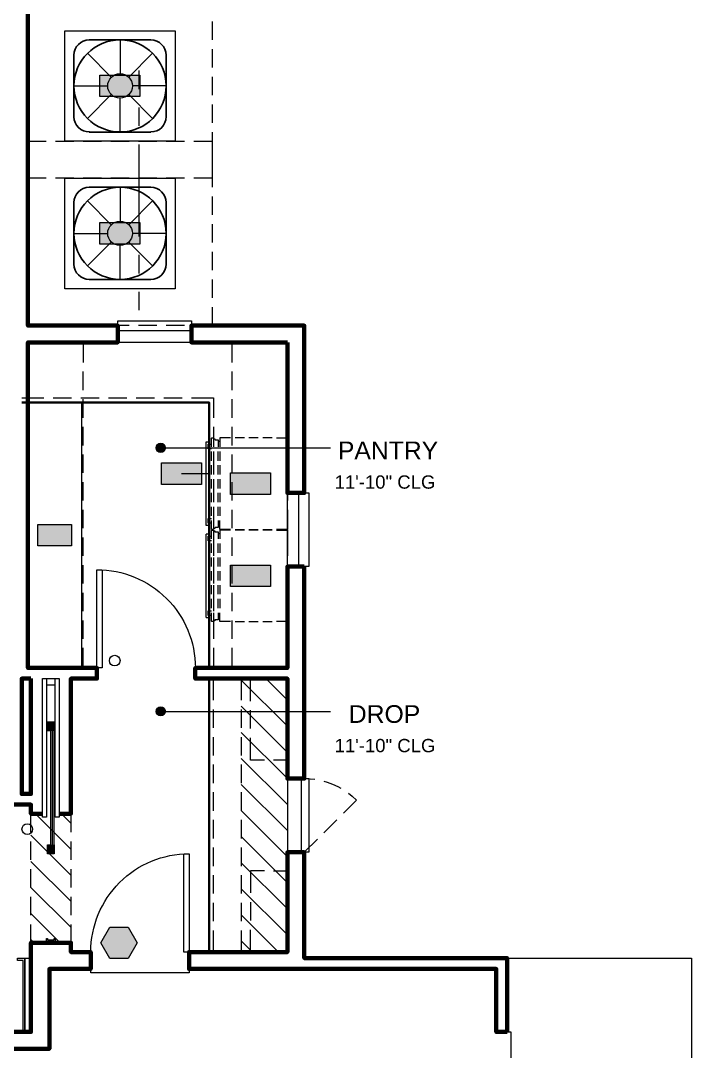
# Model space of a CAD drawing. Extents: x 6 to 1186, y -84 to 3560.
# Drawn here: x 967.8 to 1186.2, y 1871.9 to 2207.5 of the extents above; entities that cross this region are included whole.
import ezdxf

# ---------------------------------------------------------------- set-up
doc = ezdxf.new("R2010")
doc.units = 0
doc.header["$LTSCALE"] = 24
doc.header["$MEASUREMENT"] = 0
for name, color, linetype in [('GEC_BKGD', 8, 'Continuous'), ('PDF_0', 8, 'Continuous'), ('PDF_00-FP-A-1$A-ANNO-CLEAR', 8, 'Continuous'), ('PDF_00-FP-A-1$A-ANNO-KEYN', 8, 'Continuous'), ('PDF_00-FP-A-1$A-DRWDW', 8, 'Continuous'), ('PDF_00-FP-A-1$A-DRWDW-MINR', 8, 'Continuous'), ('PDF_00-FP-A-1$A-DRWDW-SWING', 8, 'Continuous'), ('PDF_00-FP-A-1$A-FND', 8, 'Continuous'), ('PDF_00-FP-A-1$A-MLWK', 8, 'Continuous'), ('PDF_00-FP-A-1$A-MLWK-ABV', 8, 'Continuous'), ('PDF_00-FP-A-1$A-MLWK-HIDN', 8, 'Continuous'), ('PDF_00-FP-A-1$A-MLWK-MINR', 8, 'Continuous'), ('PDF_00-FP-A-1$A-PLMB-MINR', 8, 'Continuous'), ('PDF_00-FP-A-1$A-SOFFIT', 8, 'Continuous'), ('PDF_00-FP-A-1$A-SOFFIT-PATT', 8, 'Continuous'), ('PDF_00-FP-A-1$A-WALL', 8, 'Continuous'), ('PDF_A-ANNO-RMNM', 8, 'Continuous'), ('PDF_Text', 8, 'Continuous')]:
    doc.layers.add(name, color=color, linetype=linetype)
doc.styles.add('PDF Arial', font='arial.ttf')

# ---------------------------------------------------------------- blocks, each defined once
blk = doc.blocks.new('210311_BorsteinRes_CDProgress - Copy')
at = {"layer": 'PDF_00-FP-A-1$A-ANNO-KEYN', "true_color": 0xffffff, "transparency": 33554559}
for points in [[(24.2817, 18.0192), (24.2817, 18.165), (24.0108, 18.0192)], [(24.0108, 18.0192), (24.2817, 18.165), (24.0108, 18.165)], [(24.2817, 17.0192), (24.2817, 17.165), (24.0108, 17.0192)], [(24.0108, 17.0192), (24.2817, 17.165), (24.0108, 17.165)], [(24.6983, 15.3892), (24.6983, 15.535), (24.4275, 15.3892)], [(24.4275, 15.3892), (24.6983, 15.535), (24.4275, 15.535)], [(25.1675, 15.4667), (24.8967, 15.4667), (25.1675, 15.3208)], [(25.1675, 15.3208), (24.8967, 15.4667), (24.8967, 15.3208)], [(23.5892, 14.9725), (23.8183, 14.9725), (23.8183, 15.1183)], [(23.5892, 14.9725), (23.8183, 15.1183), (23.5892, 15.1183)], [(25.1675, 14.8417), (24.8967, 14.8417), (25.1675, 14.6958)], [(25.1675, 14.6958), (24.8967, 14.8417), (24.8967, 14.6958)], [(24.2017, 12.3867), (24.0775, 12.3867), (24.0158, 12.28)], [(24.2017, 12.3867), (24.0158, 12.28), (24.2633, 12.28)], [(24.2633, 12.28), (24.0158, 12.28), (24.0775, 12.1725)], [(24.2633, 12.28), (24.0775, 12.1725), (24.2017, 12.1725)]]:
    blk.add_hatch(color=7, dxfattribs=at).paths.add_polyline_path(points)
at = {"layer": 'PDF_00-FP-A-1$A-DRWDW-MINR', "true_color": 0x989898, "transparency": 33554559}
for points in [[(23.7008, 13.7783), (23.6542, 13.7783), (23.7008, 13.73)], [(23.7008, 13.73), (23.6542, 13.7783), (23.6542, 13.73)], [(23.6767, 13.73), (23.6542, 13.73), (23.6767, 13.7175)], [(23.6767, 13.7175), (23.6542, 13.73), (23.6542, 13.7175)], [(23.7008, 13.73), (23.6975, 13.73), (23.7008, 13.7175)], [(23.7008, 13.7175), (23.6975, 13.73), (23.6975, 13.7175)], [(23.6767, 12.945), (23.6542, 12.945), (23.6767, 12.9317)], [(23.6767, 12.9317), (23.6542, 12.945), (23.6542, 12.9317)], [(23.7008, 12.945), (23.6975, 12.945), (23.7008, 12.9317)], [(23.7008, 12.9317), (23.6975, 12.945), (23.6975, 12.9317)], [(23.7008, 12.9317), (23.6542, 12.9317), (23.7008, 12.8842)], [(23.7008, 12.8842), (23.6542, 12.9317), (23.6542, 12.8842)]]:
    blk.add_hatch(color=252, dxfattribs=at).paths.add_polyline_path(points)
at = {"layer": 'PDF_A-ANNO-RMNM', "transparency": 33554559}
for points in [[(24.4425, 15.66), (24.405, 15.6625), (24.4025, 15.66)], [(24.4408, 15.6625), (24.4067, 15.6642), (24.405, 15.6625)], [(24.4408, 15.6625), (24.405, 15.6625), (24.4425, 15.66)], [(24.4375, 15.6642), (24.41, 15.665), (24.4067, 15.6642)], [(24.4375, 15.6642), (24.4067, 15.6642), (24.4408, 15.6625)], [(24.4358, 15.665), (24.4125, 15.6667), (24.41, 15.665)], [(24.4358, 15.665), (24.41, 15.665), (24.4375, 15.6642)], [(24.4325, 15.6667), (24.4158, 15.6675), (24.4125, 15.6667)], [(24.4325, 15.6667), (24.4125, 15.6667), (24.4358, 15.665)], [(24.43, 15.6675), (24.4158, 15.6675), (24.4325, 15.6667)], [(24.4258, 15.6675), (24.4242, 15.6683), (24.4183, 15.6675)], [(24.4533, 15.6425), (24.3925, 15.6458), (24.3917, 15.6425)], [(24.4533, 15.6425), (24.3917, 15.6425), (24.4533, 15.64)], [(24.4533, 15.64), (24.3917, 15.6425), (24.3917, 15.64)], [(24.4533, 15.64), (24.3917, 15.64), (24.4542, 15.6367)], [(24.4542, 15.6367), (24.3917, 15.64), (24.3917, 15.6367)], [(24.4542, 15.6367), (24.3917, 15.6367), (24.4533, 15.6342)], [(24.4533, 15.6342), (24.3917, 15.6367), (24.3917, 15.6342)], [(24.4533, 15.6342), (24.3917, 15.6342), (24.4533, 15.6308)], [(24.4533, 15.6308), (24.3917, 15.6342), (24.3917, 15.6308)], [(24.4533, 15.6308), (24.3917, 15.6308), (24.4525, 15.6283)], [(24.4525, 15.6283), (24.3917, 15.6308), (24.3925, 15.6283)], [(24.4525, 15.6458), (24.3933, 15.6483), (24.3925, 15.6458)], [(24.4525, 15.6458), (24.3925, 15.6458), (24.4533, 15.6425)], [(24.4525, 15.6283), (24.3925, 15.6283), (24.4517, 15.625)], [(24.4517, 15.625), (24.3925, 15.6283), (24.3933, 15.625)], [(24.4517, 15.6483), (24.395, 15.6508), (24.3933, 15.6483)], [(24.4517, 15.6483), (24.3933, 15.6483), (24.4525, 15.6458)], [(24.4517, 15.625), (24.3933, 15.625), (24.45, 15.6225)], [(24.45, 15.6225), (24.3933, 15.625), (24.395, 15.6225)], [(24.45, 15.6508), (24.3967, 15.6533), (24.395, 15.6508)], [(24.45, 15.6508), (24.395, 15.6508), (24.4517, 15.6483)], [(24.45, 15.6225), (24.395, 15.6225), (24.4492, 15.62)], [(24.4492, 15.62), (24.395, 15.6225), (24.3967, 15.62)], [(24.4492, 15.6533), (24.3983, 15.6558), (24.3967, 15.6533)], [(24.4492, 15.6533), (24.3967, 15.6533), (24.45, 15.6508)], [(24.4492, 15.62), (24.3967, 15.62), (24.4467, 15.6175)], [(24.4467, 15.6175), (24.3967, 15.62), (24.3983, 15.6175)], [(24.4467, 15.6558), (24.4, 15.6583), (24.3983, 15.6558)], [(24.4467, 15.6558), (24.3983, 15.6558), (24.4492, 15.6533)], [(24.4467, 15.6175), (24.3983, 15.6175), (24.445, 15.615)], [(24.445, 15.615), (24.3983, 15.6175), (24.4, 15.615)], [(24.445, 15.6583), (24.4025, 15.66), (24.4, 15.6583)], [(24.445, 15.6583), (24.4, 15.6583), (24.4467, 15.6558)], [(24.445, 15.615), (24.4, 15.615), (24.4425, 15.6133)], [(24.4425, 15.6133), (24.4, 15.615), (24.4025, 15.6133)], [(24.4425, 15.66), (24.4025, 15.66), (24.445, 15.6583)], [(24.4425, 15.6133), (24.4025, 15.6133), (24.4408, 15.6117)], [(24.4408, 15.6117), (24.4025, 15.6133), (24.405, 15.6117)], [(24.4408, 15.6117), (24.405, 15.6117), (24.4375, 15.61)], [(24.4375, 15.61), (24.405, 15.6117), (24.4067, 15.61)], [(24.4375, 15.61), (24.4067, 15.61), (24.4358, 15.6083)], [(24.4358, 15.6083), (24.4067, 15.61), (24.41, 15.6083)], [(24.4358, 15.6083), (24.41, 15.6083), (24.4325, 15.6075)], [(24.4325, 15.6075), (24.41, 15.6083), (24.4125, 15.6075)], [(24.4325, 15.6075), (24.4125, 15.6075), (24.43, 15.6067)], [(24.43, 15.6067), (24.4125, 15.6075), (24.4158, 15.6067)], [(24.4158, 15.6067), (24.4183, 15.6058), (24.4258, 15.6058)], [(24.43, 15.6067), (24.4158, 15.6067), (24.4258, 15.6058)], [(24.4533, 13.855), (24.3925, 13.8583), (24.3917, 13.855)], [(24.4533, 13.855), (24.3917, 13.855), (24.4533, 13.8525)], [(24.4533, 13.8525), (24.3917, 13.855), (24.3917, 13.8525)], [(24.4533, 13.8525), (24.3917, 13.8525), (24.4542, 13.8492)], [(24.4542, 13.8492), (24.3917, 13.8525), (24.3917, 13.8492)], [(24.4542, 13.8492), (24.3917, 13.8492), (24.4533, 13.8467)], [(24.4533, 13.8467), (24.3917, 13.8492), (24.3917, 13.8467)], [(24.4533, 13.8467), (24.3917, 13.8467), (24.4533, 13.8433)], [(24.4533, 13.8433), (24.3917, 13.8467), (24.3917, 13.8433)], [(24.4533, 13.8433), (24.3917, 13.8433), (24.4525, 13.8408)], [(24.4525, 13.8408), (24.3917, 13.8433), (24.3925, 13.8408)], [(24.4525, 13.8583), (24.3933, 13.8608), (24.3925, 13.8583)], [(24.4525, 13.8583), (24.3925, 13.8583), (24.4533, 13.855)], [(24.4517, 13.8608), (24.395, 13.8633), (24.3933, 13.8608)], [(24.4517, 13.8608), (24.3933, 13.8608), (24.4525, 13.8583)], [(24.45, 13.8633), (24.3967, 13.8658), (24.395, 13.8633)], [(24.45, 13.8633), (24.395, 13.8633), (24.4517, 13.8608)], [(24.4492, 13.8658), (24.3983, 13.8683), (24.3967, 13.8658)], [(24.4492, 13.8658), (24.3967, 13.8658), (24.45, 13.8633)], [(24.4467, 13.8683), (24.4, 13.8708), (24.3983, 13.8683)], [(24.4467, 13.8683), (24.3983, 13.8683), (24.4492, 13.8658)], [(24.445, 13.8708), (24.4025, 13.8733), (24.4, 13.8708)], [(24.445, 13.8708), (24.4, 13.8708), (24.4467, 13.8683)], [(24.4425, 13.8733), (24.405, 13.875), (24.4025, 13.8733)], [(24.4425, 13.8733), (24.4025, 13.8733), (24.445, 13.8708)], [(24.4408, 13.875), (24.4067, 13.8767), (24.405, 13.875)], [(24.4408, 13.875), (24.405, 13.875), (24.4425, 13.8733)], [(24.4375, 13.8767), (24.41, 13.8775), (24.4067, 13.8767)], [(24.4375, 13.8767), (24.4067, 13.8767), (24.4408, 13.875)], [(24.4358, 13.8775), (24.4125, 13.8792), (24.41, 13.8775)], [(24.4358, 13.8775), (24.41, 13.8775), (24.4375, 13.8767)], [(24.4325, 13.8792), (24.4158, 13.88), (24.4125, 13.8792)], [(24.4325, 13.8792), (24.4125, 13.8792), (24.4358, 13.8775)], [(24.43, 13.88), (24.4158, 13.88), (24.4325, 13.8792)], [(24.4258, 13.88), (24.4242, 13.8808), (24.4183, 13.88)], [(24.4525, 13.8408), (24.3925, 13.8408), (24.4517, 13.8375)], [(24.4517, 13.8375), (24.3925, 13.8408), (24.3933, 13.8375)], [(24.4517, 13.8375), (24.3933, 13.8375), (24.45, 13.835)], [(24.45, 13.835), (24.3933, 13.8375), (24.395, 13.835)], [(24.45, 13.835), (24.395, 13.835), (24.4492, 13.8325)], [(24.4492, 13.8325), (24.395, 13.835), (24.3967, 13.8325)], [(24.4492, 13.8325), (24.3967, 13.8325), (24.4467, 13.83)], [(24.4467, 13.83), (24.3967, 13.8325), (24.3983, 13.83)], [(24.4467, 13.83), (24.3983, 13.83), (24.445, 13.8275)], [(24.445, 13.8275), (24.3983, 13.83), (24.4, 13.8275)], [(24.445, 13.8275), (24.4, 13.8275), (24.4425, 13.8258)], [(24.4425, 13.8258), (24.4, 13.8275), (24.4025, 13.8258)], [(24.4425, 13.8258), (24.4025, 13.8258), (24.4408, 13.8242)], [(24.4408, 13.8242), (24.4025, 13.8258), (24.405, 13.8242)], [(24.4408, 13.8242), (24.405, 13.8242), (24.4375, 13.8225)], [(24.4375, 13.8225), (24.405, 13.8242), (24.4067, 13.8225)], [(24.4375, 13.8225), (24.4067, 13.8225), (24.4358, 13.8208)], [(24.4358, 13.8208), (24.4067, 13.8225), (24.41, 13.8208)], [(24.4358, 13.8208), (24.41, 13.8208), (24.4325, 13.82)], [(24.4325, 13.82), (24.41, 13.8208), (24.4125, 13.82)], [(24.4325, 13.82), (24.4125, 13.82), (24.43, 13.8192)], [(24.43, 13.8192), (24.4125, 13.82), (24.4158, 13.8192)], [(24.4158, 13.8192), (24.4183, 13.8183), (24.4258, 13.8183)], [(24.43, 13.8192), (24.4158, 13.8192), (24.4258, 13.8183)]]:
    blk.add_hatch(color=256, dxfattribs=at).paths.add_polyline_path(points)
at = {"layer": 'PDF_0', "lineweight": 9}
for points in [[(23.7717, 17.7167), (23.7717, 18.4667), (24.5217, 18.4667), (24.5217, 17.7167)], [(23.7717, 16.7167), (23.7717, 17.4667), (24.5217, 17.4667), (24.5217, 16.7167)]]:
    blk.add_lwpolyline(points, close=True, dxfattribs=at)
at = {"layer": 'PDF_0', "lineweight": 25}
for points in [[(23.9387, 17.78, -0.414207), (23.8342, 17.8833), (23.8342, 18.3004, -0.414207), (23.9383, 18.4042), (24.355, 18.4042, -0.414207), (24.46, 18.3004)], [(23.9387, 16.78, -0.414207), (23.8342, 16.8833), (23.8342, 17.3004, -0.414207), (23.9383, 17.4042), (24.355, 17.4042, -0.414207), (24.46, 17.3004)]]:
    blk.add_lwpolyline(points, format="xyb", dxfattribs=at)
for points in [[(24.46, 18.0921, 0.414212), (24.1471, 18.4042, 0.414212), (23.8342, 18.0921, 0.414212), (24.1471, 17.78, 0.414212)], [(24.46, 17.0921, 0.414212), (24.1471, 17.4042, 0.414212), (23.8342, 17.0921, 0.414212), (24.1471, 16.78, 0.414212)]]:
    blk.add_lwpolyline(points, format="xyb", close=True, dxfattribs=at)
at = {"layer": 'PDF_0', "lineweight": 9}
for points in [[(24.1467, 18.4042), (24.1467, 18.175, -0.414199), (24.2308, 18.0921, -0.414199), (24.1471, 18.0092, -0.414199), (24.0633, 18.0921)], [(23.8342, 18.0917), (24.0633, 18.0917, -0.414199), (24.1471, 18.175)], [(24.1467, 17.4042), (24.1467, 17.175, -0.414199), (24.2308, 17.0921, -0.414199), (24.1471, 17.0092, -0.414199), (24.0633, 17.0921)], [(23.8342, 17.0917), (24.0633, 17.0917, -0.414199), (24.1471, 17.175)]]:
    blk.add_lwpolyline(points, format="xyb", dxfattribs=at)
for points in [[(23.9258, 18.3133), (24.0875, 18.1508)], [(24.3675, 18.3133), (24.2058, 18.1508)], [(24.4592, 18.0917), (24.23, 18.0917)], [(23.9258, 17.8708), (24.0875, 18.0333)], [(24.1467, 17.7792), (24.1467, 18.0083)], [(24.3675, 17.8708), (24.2058, 18.0333)], [(23.9258, 17.3133), (24.0875, 17.1508)], [(24.3675, 17.3133), (24.2058, 17.1508)], [(24.4592, 17.0917), (24.23, 17.0917)], [(23.9258, 16.8708), (24.0875, 17.0333)], [(24.1467, 16.7792), (24.1467, 17.0083)], [(24.3675, 16.8708), (24.2058, 17.0333)]]:
    blk.add_lwpolyline(points, dxfattribs=at)
at = {"layer": 'PDF_0', "lineweight": 25}
for points in [[(24.4592, 18.3), (24.4592, 17.8833)], [(24.355, 17.7792), (23.9383, 17.7792)], [(24.4592, 17.3), (24.4592, 16.8833)], [(24.355, 16.7792), (23.9383, 16.7792)]]:
    blk.add_lwpolyline(points, dxfattribs=at)
at = {"layer": 'PDF_0', "lineweight": 18}
for points in [[(24.2742, 18.1958), (24.2742, 18.0708)], [(24.2742, 17.9458), (24.2742, 17.8208)], [(24.2742, 17.6958), (24.2742, 17.0708)], [(24.2742, 16.9458), (24.2742, 16.8208)], [(24.2742, 16.6958), (24.2742, 16.5708)]]:
    blk.add_lwpolyline(points, dxfattribs=at)
at = {"layer": 'PDF_0', "lineweight": 9}
for centre in [(24.1104, 14.1938), (23.5179, 13.0512)]:
    blk.add_circle(centre, 0.0362, dxfattribs=at)
at = {"layer": 'PDF_0', "lineweight": 25}
for centre in [(24.3558, 17.8842), (24.3558, 16.8842)]:
    blk.add_arc(centre, 0.1042, 269.77142, 359.77022, dxfattribs=at)
at = {"layer": 'PDF_00-FP-A-1$A-ANNO-CLEAR', "lineweight": 9}
for points in [[(23.5217, 18.4042), (23.5217, 18.5292)], [(24.7717, 18.5292), (24.7717, 18.4042)], [(23.5217, 18.2167), (23.5217, 18.3417)], [(24.7717, 18.3417), (24.7717, 18.2167)], [(23.5217, 18.0292), (23.5217, 18.1542)], [(24.7717, 18.1542), (24.7717, 18.0292)], [(23.5217, 17.8417), (23.5217, 17.9667)], [(24.7717, 17.9667), (24.7717, 17.8417)], [(23.5217, 17.6542), (23.5217, 17.7792)], [(24.7717, 17.7792), (24.7717, 17.6542)], [(23.6467, 17.4667), (23.5217, 17.4667), (23.5217, 17.5917), (23.5217, 17.7167), (23.6467, 17.7167)], [(23.7092, 17.7167), (23.8342, 17.7167)], [(23.8967, 17.7167), (24.0217, 17.7167)], [(24.0842, 17.7167), (24.2092, 17.7167)], [(24.2717, 17.7167), (24.3967, 17.7167)], [(24.4592, 17.7167), (24.5842, 17.7167)], [(24.6467, 17.7167), (24.7717, 17.7167), (24.7717, 17.5917), (24.7717, 17.4667), (24.6467, 17.4667)], [(23.5217, 17.4042), (23.5217, 17.5292)], [(24.7717, 17.5292), (24.7717, 17.4042)], [(23.8342, 17.4667), (23.7092, 17.4667)], [(24.0217, 17.4667), (23.8967, 17.4667)], [(24.2092, 17.4667), (24.0842, 17.4667)], [(24.3967, 17.4667), (24.2717, 17.4667)], [(24.5842, 17.4667), (24.4592, 17.4667)], [(23.5217, 17.2167), (23.5217, 17.3417)], [(24.7717, 17.3417), (24.7717, 17.2167)], [(23.5217, 17.0292), (23.5217, 17.1542)], [(24.7717, 17.1542), (24.7717, 17.0292)], [(23.5217, 16.8417), (23.5217, 16.9667)], [(24.7717, 16.9667), (24.7717, 16.8417)], [(23.5217, 16.6542), (23.5217, 16.7792)], [(24.7717, 16.7792), (24.7717, 16.6542)], [(23.6467, 16.4667), (23.5217, 16.4667), (23.5217, 16.5917)], [(24.7717, 16.5917), (24.7717, 16.4667), (24.6467, 16.4667)], [(23.8342, 16.4667), (23.7092, 16.4667)], [(24.0217, 16.4667), (23.8967, 16.4667)], [(24.2092, 16.4667), (24.0842, 16.4667)], [(24.3967, 16.4667), (24.2717, 16.4667)], [(24.5842, 16.4667), (24.4592, 16.4667)]]:
    blk.add_lwpolyline(points, dxfattribs=at)
at = {"layer": 'PDF_00-FP-A-1$A-ANNO-KEYN', "lineweight": 18}
for points in [[(24.2817, 18.0192), (24.0108, 18.0192), (24.0108, 18.165), (24.2817, 18.165)], [(24.2817, 17.0192), (24.0108, 17.0192), (24.0108, 17.165), (24.2817, 17.165)], [(24.6983, 15.3892), (24.4275, 15.3892), (24.4275, 15.535), (24.6983, 15.535)], [(25.1675, 15.4667), (25.1675, 15.3208), (24.8967, 15.3208), (24.8967, 15.4667)], [(23.5892, 14.9725), (23.5892, 15.1183), (23.8183, 15.1183), (23.8183, 14.9725)], [(25.1675, 14.8417), (25.1675, 14.6958), (24.8967, 14.6958), (24.8967, 14.8417)], [(24.2017, 12.3867), (24.2633, 12.28), (24.2017, 12.1725), (24.0775, 12.1725), (24.0158, 12.28), (24.0775, 12.3867)]]:
    blk.add_lwpolyline(points, close=True, dxfattribs=at)
at = {"layer": 'PDF_00-FP-A-1$A-ANNO-KEYN', "lineweight": 9}
blk.add_lwpolyline([(24.7508, 15.4617), (24.5633, 15.4617)], dxfattribs=at)
at = {"layer": 'PDF_00-FP-A-1$A-DRWDW', "lineweight": 18}
for points in [[(24.1308, 16.4667), (24.1308, 16.4983), (24.6308, 16.4983), (24.6308, 16.4667)], [(24.6308, 16.3525), (24.1308, 16.3525)], [(25.2817, 14.8317), (25.2817, 15.3317)], [(25.3967, 15.3317), (25.4275, 15.3317), (25.4275, 14.8317), (25.3967, 14.8317)], [(25.2817, 13.3942), (25.2817, 12.8942)], [(25.3967, 13.3942), (25.4275, 13.3942), (25.4275, 12.8942), (25.3967, 12.8942)], [(24.615, 12.1025), (24.615, 12.0767), (23.9483, 12.0767), (23.9483, 12.1025)], [(26.7717, 11.6758), (26.7975, 11.6758), (26.7975, 9.6758), (26.7717, 9.6758)]]:
    blk.add_lwpolyline(points, dxfattribs=at)
for points in [[(24.0267, 14.81), (24.0267, 14.1442), (23.99, 14.1442), (23.99, 14.8108, -0.198737), (24.4621, 14.6157, -0.199088), (24.6575, 14.1446)], [(23.9483, 12.2179, -0.199088), (24.1437, 12.689, -0.198737), (24.615, 12.8842), (24.615, 12.2175), (24.5792, 12.2175), (24.5792, 12.8825)]]:
    blk.add_lwpolyline(points, format="xyb", dxfattribs=at)
for points in [[(23.6542, 13.7175), (23.6542, 13.7783), (23.7008, 13.7783), (23.7008, 13.7175), (23.6975, 13.7175), (23.6975, 13.73), (23.6767, 13.73), (23.6767, 13.7175)], [(23.6767, 12.945), (23.6767, 12.9317), (23.6975, 12.9317), (23.6975, 12.945), (23.7008, 12.945), (23.7008, 12.8842), (23.6542, 12.8842), (23.6542, 12.945)]]:
    blk.add_lwpolyline(points, close=True, dxfattribs=at)
at = {"layer": 'PDF_00-FP-A-1$A-DRWDW-MINR', "lineweight": 9}
for points in [[(24.6308, 16.4308), (24.1308, 16.4308)], [(25.36, 14.8317), (25.36, 15.3317)], [(23.6475, 14.0717), (23.6475, 13.1325), (23.6217, 13.1325), (23.6217, 13.155)], [(23.7333, 13.155), (23.7333, 13.1325), (23.7075, 13.1325), (23.7075, 14.0717)], [(23.6475, 14.03), (23.7075, 14.03)], [(23.6875, 13.73), (23.6875, 12.9317)], [(25.3967, 13.3942), (25.3967, 13.3842), (25.2817, 13.3842), (25.2817, 13.3942)], [(25.3758, 13.3842), (25.3758, 12.905)], [(25.2817, 12.8942), (25.2817, 12.905), (25.3967, 12.905), (25.3967, 12.8942)]]:
    blk.add_lwpolyline(points, dxfattribs=at)
for points in [[(23.6975, 12.9317), (23.6767, 12.9317), (23.6767, 13.73), (23.6975, 13.73)], [(23.7075, 12.28), (23.6475, 12.28), (23.6475, 12.3083), (23.6542, 12.3083), (23.6542, 12.3008), (23.7008, 12.3008), (23.7008, 12.3083), (23.7075, 12.3083)]]:
    blk.add_lwpolyline(points, close=True, dxfattribs=at)
at = {"layer": 'PDF_00-FP-A-1$A-DRWDW-SWING', "lineweight": 9}
for points in [[(25.3967, 13.3942), (25.4358, 13.3925), (25.4675, 13.3892)], [(25.5283, 13.3758), (25.5508, 13.37), (25.5875, 13.3558), (25.6233, 13.34), (25.6442, 13.3283)], [(25.6958, 13.2942), (25.7217, 13.2742), (25.75, 13.2475), (25.6617, 13.1592)], [(25.6175, 13.115), (25.5292, 13.0267)], [(25.485, 12.9825), (25.3967, 12.8942)]]:
    blk.add_lwpolyline(points, dxfattribs=at)
at = {"layer": 'PDF_00-FP-A-1$A-FND', "lineweight": 18}
blk.add_lwpolyline([(26.7717, 12.1758), (28.0217, 12.1758), (28.0217, 9.1758), (26.7717, 9.1758)], dxfattribs=at)
at = {"layer": 'PDF_00-FP-A-1$A-MLWK', "lineweight": 35}
for points in [[(25.2817, 14.1442), (24.7508, 14.1442), (24.7508, 15.9458), (23.48, 15.9458)], [(24.7508, 12.2175), (24.7508, 14.0717)]]:
    blk.add_lwpolyline(points, dxfattribs=at)
at = {"layer": 'PDF_00-FP-A-1$A-MLWK-ABV', "lineweight": 18}
for points in [[(23.5217, 16.2167), (23.5217, 16.3525), (23.5842, 16.3525)], [(23.7717, 16.3525), (23.6467, 16.3525)], [(23.8342, 16.3525), (23.8967, 16.3525), (23.8967, 16.2167)], [(24.9067, 16.2167), (24.9067, 16.3525), (24.9692, 16.3525)], [(25.0317, 16.3525), (25.1567, 16.3525)], [(25.2192, 16.3525), (25.2817, 16.3525), (25.2817, 16.2167)], [(23.5217, 16.1542), (23.5217, 16.0292)], [(23.8967, 16.0292), (23.8967, 16.1542)], [(24.9067, 16.0292), (24.9067, 16.1542)], [(25.2817, 16.1542), (25.2817, 16.0292)], [(23.5217, 15.9667), (23.5217, 15.8417)], [(23.8967, 15.8417), (23.8967, 15.9667)], [(24.9067, 15.8417), (24.9067, 15.9667)], [(25.2817, 15.9667), (25.2817, 15.8417)], [(23.5217, 15.7792), (23.5217, 15.6542)], [(23.8967, 15.6542), (23.8967, 15.7792)], [(24.9067, 15.6542), (24.9067, 15.7792)], [(25.2817, 15.7792), (25.2817, 15.6542)], [(23.5217, 15.5917), (23.5217, 15.4667)], [(23.8967, 15.4667), (23.8967, 15.5917)], [(24.9067, 15.4667), (24.9067, 15.5917)], [(25.2817, 15.5917), (25.2817, 15.4667)], [(23.5217, 15.4042), (23.5217, 15.2792)], [(23.8967, 15.2792), (23.8967, 15.4042)], [(24.9067, 15.2792), (24.9067, 15.4042)], [(25.2817, 15.4042), (25.2817, 15.2792)], [(23.5217, 15.2167), (23.5217, 15.0917)], [(23.8967, 15.0917), (23.8967, 15.2167)], [(24.9067, 15.0917), (24.9067, 15.2167)], [(25.2817, 15.2167), (25.2817, 15.0917)], [(23.5217, 15.0292), (23.5217, 14.9042)], [(23.8967, 14.9042), (23.8967, 15.0292)], [(24.9067, 14.9042), (24.9067, 15.0292)], [(25.2817, 15.0292), (25.2817, 14.9042)], [(23.5217, 14.8417), (23.5217, 14.7167)], [(23.8967, 14.7167), (23.8967, 14.8417)], [(24.9067, 14.7167), (24.9067, 14.8417)], [(25.2817, 14.8417), (25.2817, 14.7167)], [(23.5217, 14.6542), (23.5217, 14.5292)], [(23.8967, 14.5292), (23.8967, 14.6542)], [(24.9067, 14.5292), (24.9067, 14.6542)], [(25.2817, 14.6542), (25.2817, 14.5292)], [(23.5217, 14.4667), (23.5217, 14.3425)], [(23.8967, 14.3425), (23.8967, 14.4667)], [(24.9067, 14.3425), (24.9067, 14.4667)], [(25.2817, 14.4667), (25.2817, 14.3425)], [(23.5842, 14.1442), (23.5217, 14.1442), (23.5217, 14.28)], [(23.8342, 14.1442), (23.8967, 14.1442), (23.8967, 14.28)], [(24.9692, 14.1442), (24.9067, 14.1442), (24.9067, 14.28)], [(25.2817, 14.28), (25.2817, 14.1442), (25.2192, 14.1442)], [(23.6467, 14.1442), (23.7717, 14.1442)], [(25.1567, 14.1442), (25.0317, 14.1442)], [(25.0317, 13.92), (25.0317, 14.0717), (25.1258, 14.0717)], [(25.1883, 14.0717), (25.2817, 14.0717), (25.2817, 13.92)], [(25.0317, 13.7325), (25.0317, 13.8575)], [(25.2817, 13.8575), (25.2817, 13.7325)], [(25.1258, 13.5192), (25.0317, 13.5192), (25.0317, 13.67)], [(25.2817, 13.67), (25.2817, 13.5192), (25.1883, 13.5192)], [(25.1258, 12.7692), (25.0317, 12.7692), (25.0317, 12.6183)], [(25.1883, 12.7692), (25.2817, 12.7692), (25.2817, 12.6183)], [(25.0317, 12.5558), (25.0317, 12.4308)], [(25.2817, 12.4308), (25.2817, 12.5558)], [(25.1258, 12.2175), (25.0317, 12.2175), (25.0317, 12.3683)], [(25.2817, 12.3683), (25.2817, 12.2175), (25.1883, 12.2175)]]:
    blk.add_lwpolyline(points, dxfattribs=at)
at = {"layer": 'PDF_00-FP-A-1$A-MLWK-HIDN', "lineweight": 9}
for points in [[(23.48, 15.9775), (23.6308, 15.9775)], [(23.6933, 15.9775), (23.8183, 15.9775)], [(23.8808, 15.9775), (24.0058, 15.9775)], [(24.0683, 15.9775), (24.1933, 15.9775)], [(24.2558, 15.9775), (24.3808, 15.9775)], [(24.4433, 15.9775), (24.5683, 15.9775)], [(24.6308, 15.9775), (24.7817, 15.9775), (24.7817, 15.8417)], [(24.7817, 15.7792), (24.7817, 15.6542)], [(24.7817, 15.5917), (24.7817, 15.4667)], [(24.7817, 15.4042), (24.7817, 15.2792)], [(24.7817, 15.2167), (24.7817, 15.0917)], [(24.7817, 15.0292), (24.7817, 14.9042)], [(24.7817, 14.8417), (24.7817, 14.7167)], [(24.7817, 14.6542), (24.7817, 14.5292)], [(24.7817, 14.4667), (24.7817, 14.3425)], [(24.7817, 14.28), (24.7817, 14.1442)], [(24.7817, 13.9258), (24.7817, 14.0717)], [(24.7817, 13.7383), (24.7817, 13.8633)], [(24.7817, 13.5508), (24.7817, 13.6758)], [(24.7817, 13.3633), (24.7817, 13.4883)], [(24.7817, 13.1758), (24.7817, 13.3008)], [(24.7817, 12.9883), (24.7817, 13.1133)], [(24.7817, 12.8008), (24.7817, 12.9258)], [(24.7817, 12.6133), (24.7817, 12.7383)], [(24.7817, 12.4258), (24.7817, 12.5508)], [(24.7817, 12.2175), (24.7817, 12.3633)]]:
    blk.add_lwpolyline(points, dxfattribs=at)
at = {"layer": 'PDF_00-FP-A-1$A-MLWK-MINR', "lineweight": 9}
for points in [[(23.8858, 14.1442), (23.5217, 14.1442), (23.5217, 15.9458), (23.8858, 15.9458)], [(23.5425, 12.1758), (23.5425, 11.6758), (23.5008, 11.6758), (23.5008, 12.1758)]]:
    blk.add_lwpolyline(points, close=True, dxfattribs=at)
blk.add_lwpolyline([(23.49, 11.6758), (23.49, 12.16), (23.4508, 12.16), (23.4508, 12.1758), (23.5008, 12.1758), (23.5008, 11.6758), (22.9383, 11.6758), (22.9383, 12.1758), (22.9875, 12.1758), (22.9875, 12.16), (22.9483, 12.16), (22.9483, 11.6758)], dxfattribs=at)
at = {"layer": 'PDF_00-FP-A-1$A-PLMB-MINR', "lineweight": 9}
for points in [[(24.73, 15.1108), (24.73, 15.6775)], [(24.7308, 15.6783), (24.745, 15.6783)], [(24.7667, 15.6308), (24.745, 15.6308), (24.745, 15.6625), (24.7667, 15.6625)], [(24.7458, 15.6775), (24.7458, 15.6625)], [(24.7667, 15.6442), (24.7667, 15.7025), (24.7683, 15.7042), (24.7692, 15.7042), (24.7817, 15.7042), (24.7817, 15.6442)], [(24.7825, 15.6992), (24.7892, 15.6992), (24.7892, 15.6983), (24.79, 15.6983), (24.79, 15.6975), (24.7908, 15.6975), (24.7908, 15.6933), (24.7917, 15.6933), (24.7925, 15.6925), (24.8108, 15.6925), (24.8125, 15.6908), (24.8125, 15.6442)], [(24.8233, 15.6792), (24.8125, 15.6792)], [(24.8958, 15.7042), (24.8233, 15.7042), (24.8233, 15.6442)], [(24.99, 15.7042), (24.9275, 15.7042)], [(25.0833, 15.7042), (25.0208, 15.7042)], [(25.1775, 15.7042), (25.115, 15.7042)], [(25.2083, 15.7042), (25.2817, 15.7042), (25.2817, 15.6442)], [(24.7458, 15.6308), (24.7458, 15.1575)], [(24.7667, 15.55), (24.7667, 15.6125)], [(24.7817, 15.6125), (24.7817, 15.55)], [(24.8125, 15.55), (24.8125, 15.6125)], [(24.8233, 15.6125), (24.8233, 15.55)], [(25.2817, 15.55), (25.2817, 15.6125)], [(24.7667, 15.4567), (24.7667, 15.5192)], [(24.7817, 15.5192), (24.7817, 15.4567)], [(24.8125, 15.4567), (24.8125, 15.5192)], [(24.8233, 15.5192), (24.8233, 15.4567)], [(25.2817, 15.4567), (25.2817, 15.5192)], [(24.7667, 15.3625), (24.7667, 15.425)], [(24.7817, 15.425), (24.7817, 15.3625)], [(24.8125, 15.3625), (24.8125, 15.425)], [(24.8233, 15.425), (24.8233, 15.3625)], [(25.2817, 15.3625), (25.2817, 15.425)], [(24.7667, 15.2692), (24.7667, 15.3317)], [(24.7817, 15.3317), (24.7817, 15.2692)], [(24.8125, 15.2692), (24.8125, 15.3317)], [(24.8233, 15.3317), (24.8233, 15.2692)], [(25.2817, 15.2692), (25.2817, 15.3317)], [(24.7667, 15.175), (24.7667, 15.2375)], [(24.7817, 15.2375), (24.7817, 15.175)], [(24.8125, 15.175), (24.8125, 15.2375)], [(24.8233, 15.2375), (24.8233, 15.175)], [(25.2817, 15.175), (25.2817, 15.2375)], [(24.745, 15.11), (24.7308, 15.11)], [(24.7667, 15.1258), (24.7458, 15.1258), (24.745, 15.1258), (24.745, 15.1575), (24.7667, 15.1575)], [(24.7458, 15.1258), (24.7458, 15.1108)], [(24.7817, 15.1442), (24.7817, 15.0842), (24.7675, 15.0842), (24.7675, 15.085), (24.7667, 15.0858), (24.7667, 15.1442)], [(24.8125, 15.1442), (24.8125, 15.0975), (24.8117, 15.0967), (24.8117, 15.0958), (24.7925, 15.0958), (24.7917, 15.095), (24.7908, 15.095), (24.7908, 15.0908), (24.79, 15.09), (24.7892, 15.09), (24.7892, 15.0892), (24.7825, 15.0892)], [(24.8233, 15.1092), (24.8125, 15.1092)], [(24.8958, 15.0842), (24.8233, 15.0842), (24.8233, 15.1442)], [(25.2817, 15.1442), (25.2817, 15.0842), (25.2083, 15.0842)], [(24.73, 14.4858), (24.73, 15.0525)], [(24.7308, 15.0533), (24.745, 15.0533)], [(24.7667, 15.0058), (24.745, 15.0058), (24.745, 15.0375), (24.7667, 15.0375)], [(24.7458, 15.0525), (24.7458, 15.0375)], [(24.7667, 15.0192), (24.7667, 15.0775), (24.7683, 15.0792), (24.7692, 15.0792), (24.7817, 15.0792), (24.7817, 15.0192)], [(24.7825, 15.0742), (24.7892, 15.0742), (24.7892, 15.0733), (24.79, 15.0733), (24.79, 15.0725), (24.7908, 15.0725), (24.7908, 15.0683), (24.7917, 15.0683), (24.7925, 15.0675), (24.8117, 15.0675), (24.8117, 15.0667), (24.8125, 15.0658), (24.8125, 15.0192)], [(24.8233, 15.0542), (24.8125, 15.0542)], [(24.8958, 15.0792), (24.8233, 15.0792), (24.8233, 15.0192)], [(24.9275, 15.0842), (24.99, 15.0842)], [(24.99, 15.0792), (24.9275, 15.0792)], [(25.0208, 15.0842), (25.0833, 15.0842)], [(25.0833, 15.0792), (25.0208, 15.0792)], [(25.115, 15.0842), (25.1775, 15.0842)], [(25.1775, 15.0792), (25.115, 15.0792)], [(25.2083, 15.0792), (25.2817, 15.0792), (25.2817, 15.0192)], [(24.7458, 15.0058), (24.7458, 14.5325)], [(24.7667, 14.925), (24.7667, 14.9875)], [(24.7817, 14.9875), (24.7817, 14.925)], [(24.8125, 14.925), (24.8125, 14.9875)], [(24.8233, 14.9875), (24.8233, 14.925)], [(25.2817, 14.925), (25.2817, 14.9875)], [(24.7667, 14.8317), (24.7667, 14.8942)], [(24.7817, 14.8942), (24.7817, 14.8317)], [(24.8125, 14.8317), (24.8125, 14.8942)], [(24.8233, 14.8942), (24.8233, 14.8317)], [(25.2817, 14.8317), (25.2817, 14.8942)], [(24.7667, 14.7375), (24.7667, 14.8)], [(24.7817, 14.8), (24.7817, 14.7375)], [(24.8125, 14.7375), (24.8125, 14.8)], [(24.8233, 14.8), (24.8233, 14.7375)], [(25.2817, 14.7375), (25.2817, 14.8)], [(24.7667, 14.6442), (24.7667, 14.7067)], [(24.7817, 14.7067), (24.7817, 14.6442)], [(24.8125, 14.6442), (24.8125, 14.7067)], [(24.8233, 14.7067), (24.8233, 14.6442)], [(25.2817, 14.6442), (25.2817, 14.7067)], [(24.7667, 14.55), (24.7667, 14.6125)], [(24.7817, 14.6125), (24.7817, 14.55)], [(24.8125, 14.55), (24.8125, 14.6125)], [(24.8233, 14.6125), (24.8233, 14.55)], [(25.2817, 14.55), (25.2817, 14.6125)], [(24.745, 14.485), (24.7308, 14.485)], [(24.7667, 14.5008), (24.7458, 14.5008), (24.745, 14.5008), (24.745, 14.5325), (24.7667, 14.5325)], [(24.7458, 14.5008), (24.7458, 14.4858)], [(24.7817, 14.5192), (24.7817, 14.4592), (24.7683, 14.4592), (24.7667, 14.4608), (24.7667, 14.5192)], [(24.8125, 14.5192), (24.8125, 14.4725), (24.8117, 14.4717), (24.8117, 14.4708), (24.7925, 14.4708), (24.7917, 14.47), (24.7908, 14.47), (24.7908, 14.4658), (24.79, 14.465), (24.7892, 14.465), (24.7892, 14.4642), (24.7825, 14.4642)], [(24.8233, 14.4842), (24.8125, 14.4842)], [(24.8958, 14.4592), (24.8233, 14.4592), (24.8233, 14.5192)], [(25.2817, 14.5192), (25.2817, 14.4592), (25.2083, 14.4592)], [(24.9275, 14.4592), (24.99, 14.4592)], [(25.0208, 14.4592), (25.0833, 14.4592)], [(25.115, 14.4592), (25.1775, 14.4592)]]:
    blk.add_lwpolyline(points, dxfattribs=at)
at = {"layer": 'PDF_00-FP-A-1$A-SOFFIT', "lineweight": 9}
for points in [[(24.9692, 14.0717), (24.9692, 13.9258)], [(24.9692, 13.8633), (24.9692, 13.7383)], [(24.9692, 13.6758), (24.9692, 13.5508)], [(24.9692, 13.4883), (24.9692, 13.3633)], [(24.9692, 13.3008), (24.9692, 13.1758)], [(23.5425, 13.03), (23.5425, 13.155)], [(23.8133, 13.155), (23.8133, 13.03)], [(24.9692, 13.1133), (24.9692, 12.9883)], [(23.5425, 12.8425), (23.5425, 12.9675)], [(23.8133, 12.9675), (23.8133, 12.8425)], [(24.9692, 12.9258), (24.9692, 12.8008)], [(23.5425, 12.655), (23.5425, 12.78)], [(23.8133, 12.78), (23.8133, 12.655)], [(24.9692, 12.7383), (24.9692, 12.6133)], [(23.5425, 12.4675), (23.5425, 12.5925)], [(23.8133, 12.5925), (23.8133, 12.4675)], [(24.9692, 12.5508), (24.9692, 12.4258)], [(23.5425, 12.28), (23.5425, 12.405)], [(23.8133, 12.405), (23.8133, 12.28)], [(24.9692, 12.3633), (24.9692, 12.2175)]]:
    blk.add_lwpolyline(points, dxfattribs=at)
at = {"layer": 'PDF_00-FP-A-1$A-SOFFIT-PATT', "lineweight": 9}
for points in [[(25.2817, 13.7483), (24.9692, 14.0608)], [(25.2817, 13.925), (25.1358, 14.0717)], [(25.2817, 13.5717), (24.9692, 13.8842)], [(25.2817, 13.395), (24.9692, 13.7075)], [(25.2817, 13.2183), (24.9692, 13.5308)], [(25.2817, 13.0417), (24.9692, 13.3533)], [(23.8133, 12.915), (23.5733, 13.155)], [(23.8133, 13.0917), (23.75, 13.155)], [(25.2817, 12.8642), (24.9692, 13.1767)], [(23.8133, 12.7383), (23.5425, 13.0092)], [(25.2817, 12.6875), (24.9692, 13)], [(23.8133, 12.5617), (23.5425, 12.8325)], [(25.2817, 12.5108), (24.9692, 12.8233)], [(23.8133, 12.385), (23.5425, 12.6558)], [(25.2817, 12.3342), (24.9692, 12.6467)], [(23.7417, 12.28), (23.5425, 12.4792)], [(25.2225, 12.2175), (24.9692, 12.47)], [(23.565, 12.28), (23.5425, 12.3017)], [(25.0458, 12.2175), (24.9692, 12.2933)]]:
    blk.add_lwpolyline(points, dxfattribs=at)
at = {"layer": 'PDF_00-FP-A-1$A-WALL', "lineweight": 60}
for points in [[(23.6217, 13.155), (23.5425, 13.155), (23.5425, 13.2175), (22.8225, 13.2175), (22.8225, 13.3633), (23.4067, 13.3633), (23.4067, 19.0917), (22.5633, 19.0917), (22.5633, 19.2067), (23.5217, 19.2067), (23.5217, 16.4667), (24.1308, 16.4667), (24.1308, 16.3525), (23.5217, 16.3525), (23.5217, 14.1442), (23.99, 14.1442), (23.99, 14.0717), (23.8133, 14.0717), (23.8133, 13.155), (23.7333, 13.155)], [(19.7092, 12.1417), (19.7092, 12.2175), (19.7925, 12.2175), (19.7925, 12.28), (20.3967, 12.28), (20.3967, 12.2175), (20.8858, 12.2175), (20.8858, 11.6758), (23.5425, 11.6758), (23.5425, 12.28), (23.8133, 12.28), (23.8133, 12.2175), (23.9483, 12.2175), (23.9483, 12.1025), (23.6675, 12.1025), (23.6675, 11.5608), (20.7717, 11.5608), (20.7717, 11.8525), (20.4483, 11.8525), (20.4483, 10.8733)]]:
    blk.add_lwpolyline(points, dxfattribs=at)
for points in [[(25.2817, 16.3525), (24.6308, 16.3525), (24.6308, 16.4667), (25.3967, 16.4667), (25.3967, 15.3317), (25.2817, 15.3317)], [(25.3967, 14.8317), (25.3967, 13.3942), (25.2817, 13.3942), (25.2817, 14.0717), (24.6567, 14.0717), (24.6567, 14.1442), (25.2817, 14.1442), (25.2817, 14.8317)], [(23.5425, 14.0717), (23.5425, 13.29), (23.48, 13.29), (23.48, 14.0717)], [(26.7717, 11.6758), (26.6983, 11.6758), (26.6983, 12.1025), (24.615, 12.1025), (24.615, 12.2175), (25.2817, 12.2175), (25.2817, 12.8942), (25.3967, 12.8942), (25.3967, 12.1758), (26.7717, 12.1758)]]:
    blk.add_lwpolyline(points, close=True, dxfattribs=at)
at = {"layer": 'PDF_00-FP-A-1$A-WALL', "lineweight": 9}
blk.add_lwpolyline([(23.6217, 13.155), (23.6217, 14.0717), (23.7333, 14.0717), (23.7333, 13.155)], dxfattribs=at)
at = {"layer": 'PDF_A-ANNO-RMNM', "lineweight": 9}
for points in [[(24.4225, 15.6367), (25.5742, 15.6367)], [(24.4225, 13.8492), (25.5742, 13.8492)]]:
    blk.add_lwpolyline(points, dxfattribs=at)
for centre in [(24.4229, 15.6371), (24.4229, 13.8496)]:
    blk.add_circle(centre, 0.0312, dxfattribs=at)
at = {"layer": 'PDF_Text', "attachment_point": 7, "style": 'PDF Arial'}
for s, insert, char_height in [('PANTRY', (25.6242, 15.56), 0.12008), ('11\'-10" CLG', (25.6017, 15.359), 0.090062), ('DROP', (25.6983, 13.77), 0.12008), ('11\'-10" CLG', (25.6017, 13.5715), 0.090062)]:
    blk.add_mtext(s, dxfattribs=dict(at, insert=insert, char_height=char_height))

msp = doc.modelspace()

# ---------------------------------------------------------------- block references
at = {"layer": 'GEC_BKGD', "xscale": 48, "yscale": 48, "zscale": 48}
msp.add_blockref('210311_BorsteinRes_CDProgress - Copy', (-158.88, 1317.79), dxfattribs=at)

doc.saveas('drawing.dxf')
